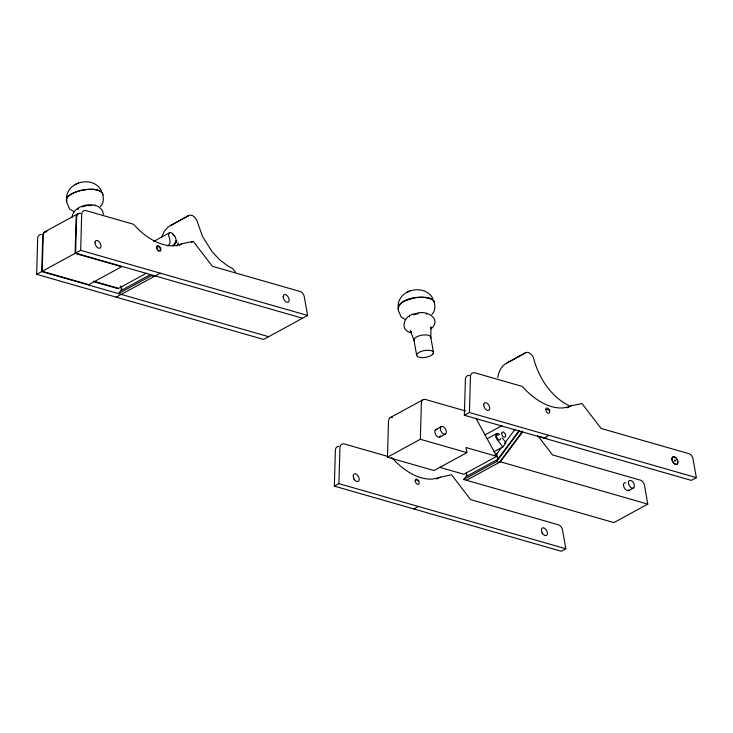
<?xml version="1.0" encoding="UTF-8"?>
<svg xmlns="http://www.w3.org/2000/svg" width="733" height="733" viewBox="0 0 733 733"><rect width="100%" height="100%" fill="white"/><g stroke="black" fill="none" stroke-linecap="round" stroke-linejoin="round"><path stroke-width="1.1" d="M430.775 337.437L431.059 326.927L430.647 328.109M179.402 245.17L182.132 243.686L193.255 241.395L212.378 266.299L300.713 291.67A5.021 2.932 61.4 0 1 304.177 296.178L307.594 315.465L263.578 339.452L36.65 274.325L37.685 238.06A8.723 5.094 61.4 0 1 41.185 234.478M36.65 274.325L41.708 271.567L42.752 235.302A8.723 5.094 61.4 0 1 46.765 231.765M42.212 271.292L75.096 253.371L121.651 266.73L88.766 284.651L42.212 271.292L43.256 235.027A7.861 4.59 61.4 0 1 46.738 231.399M75.096 253.371L76.14 217.105A7.861 4.59 61.4 0 1 80.154 213.569M302.537 318.223L75.6 253.096L76.644 216.831A8.723 5.094 61.4 0 1 80.144 213.248M75.6 253.096L80.667 250.338L81.702 214.073A8.723 5.094 61.4 0 1 85.715 210.536L133.488 224.243A64.458 37.64 61.4 0 0 182.132 243.686M391.724 457.557A64.458 37.64 61.4 0 0 433.313 478.942L451.491 474.709L470.613 499.613L558.958 524.975A5.021 2.932 61.4 0 1 562.422 529.492L565.83 548.779L561.276 551.262L334.349 486.135L335.384 449.87A8.723 5.094 61.4 0 1 338.884 446.287M334.349 486.135L338.903 483.652L339.938 447.387A8.723 5.094 61.4 0 1 343.951 443.85L388.463 456.622M475.909 418.186L496.727 456.329L465.996 447.506L466.903 452.618L434.018 470.54L387.464 457.181L388.508 420.916A7.861 4.59 61.4 0 1 392.522 417.379M387.464 457.181L420.348 439.259L421.383 402.994A7.861 4.59 61.4 0 1 425.397 399.458L465.574 410.984M567.25 407.85L570.888 405.862L582.011 403.571L601.133 428.475L689.469 453.846A5.021 2.932 61.4 0 1 692.932 458.354L696.35 477.641L691.292 480.399L464.365 415.272L465.4 379.007A8.723 5.094 61.4 0 1 469.413 375.47M464.365 415.272L469.422 412.523L470.458 376.249A8.723 5.094 61.4 0 1 474.471 372.712L522.244 386.419A64.458 37.64 61.4 0 0 570.888 405.862M66.41 199.843C67.335 204.947 65.384 195.482 69.039 195.693C72.356 193.118 76.25 191.725 80.282 190.607C87.438 189.334 96.454 187.556 102.336 192.971C103.793 197.369 104.132 203.178 100.357 206.514M497.771 377.532C498.587 371.888 501.28 366.024 506.503 363.22M66.501 197.25C68.233 180.721 93.586 175.92 101.346 190.543M398.01 305.175C399.732 288.646 425.094 283.845 432.855 298.478M94.814 205.716L94.978 205.066M161.727 237.135L164.339 231.078L168.388 226.781L189.416 215.117L192.348 215.475L194.685 217.252L196.618 219.955L202.546 236.493L212.094 251.648L219.845 259.94L228.183 266.189L232.398 268.425L235.495 271.989M426.469 313.449L426.34 314.32M675.322 460.965C674.149 458.409 675.258 462.944 674.626 460.113M121.87 289.059L118.489 293.603L151.374 275.681L154.113 276.469M167.857 246.022L169.864 243.338A10.555 6.166 61.4 0 0 169.277 237.483L168.81 236.228A4.389 2.565 61.4 0 1 169.36 232.911A4.389 2.565 61.4 0 1 172.301 233.36L174.848 236.53A5.177 3.024 61.4 0 1 175.856 241.872L175.324 242.715M172.979 245.848L175.691 242.22M173.712 245.674L176.424 242.037A6.148 1.301 -37.5 0 0 175.673 240.992M176.781 246.031L178.11 244.236A6.148 1.301 -37.5 0 0 177.688 243.109M537.546 435.384L552.572 454.946L640.908 480.317A5.021 2.932 61.4 0 1 644.371 484.825L647.789 504.112L613.888 522.583L463.742 479.492L467.123 474.947M494.72 455.028L496.708 453.947L501.28 447.799M504.441 443.557L515.116 429.226M493.96 451.794L502.801 446.974L505.962 442.732L502.132 437.748M466.234 472.932L466.802 476.184L497.661 459.371L518.817 430.958M463.742 479.492L496.626 461.57L519.642 430.656M522.702 431.022L499.365 462.358L496.626 461.57M466.481 480.28L500.373 461.808L522.327 432.333L520.467 433.34M431.865 314.439C435.649 311.094 435.292 305.267 433.817 300.86C425.983 293.887 397.643 297.204 398.431 309.702M431.013 328.824C442.906 318.644 425.149 308.914 415.464 313.889C404.79 313.687 398.422 329.969 410.846 332.7M171.119 225.058L170.606 225.498L188.317 215.85L187.428 216.29M507.291 362.826L525.506 352.738C528.786 351.171 531.883 354.662 533.303 357.273C538.306 377.101 550.437 396.361 569.092 405.752M524.122 353.618L525.002 353.169L506.411 363.266M44.869 231.793L77.753 213.871M153.765 241.386L169.689 232.7M191.432 242.385L193.255 241.395M146.499 273.152L118.599 288.362L93.348 281.115M150.421 274.563L121.55 290.295L120.789 285.962M116.171 297.149L160.188 273.162M390.121 417.682L423.005 399.76M435.301 429.85L441.303 426.579M439.379 437.317L445.38 434.046M485.081 434.871L502.004 425.644M487.757 438.453L496.598 433.634M436.731 478.979L440.368 477M496.727 456.329L463.852 474.251L439.699 467.324M413.87 508.959L418.424 506.476M543.886 438.096L548.944 435.338M628.456 490.753L633.459 488.022M75.151 184.469L76.699 183.772M406.659 292.394L408.208 291.707M77.46 183.424L78.468 182.975M408.968 291.358L409.976 290.9M82.087 206.889L86.173 205.826M407.356 299.944L411.79 298.578M413.595 314.814L415.19 314.32M415.978 314.081L418.525 313.587M87.868 205.588L91.9 205.533M425.58 297.433L429.291 298.129M539.616 436.474L545.975 438.252A4.114 1.668 -10 0 0 546.8 438.407M80.667 250.338L307.594 315.465M93.943 281.71L118.086 288.637M41.708 271.567L268.635 336.694M469.422 412.523L696.35 477.641M500.373 461.808L647.789 504.112M420.348 439.259L466.903 452.618M338.903 483.652L565.83 548.779M405.34 319.542L401.143 316.986L398.331 310.425M73.831 211.617L69.644 209.061L66.831 202.491M411.644 331.976L411.112 331.655M410.883 331.481L410.251 330.702L414.072 340.378M502.801 446.974L497.056 439.498A4.261 2.483 61.4 0 1 495.92 434.376A4.261 2.483 61.4 0 1 499.503 434.467M172.777 233.836L174.848 236.53M409.17 316.326L409.555 316.876M77.671 208.392L78.046 208.942M102.84 194.822L102.858 194.859A18.499 7.495 -10 0 0 82.618 190.076A18.499 7.495 -10 0 0 66.886 201.74M496.708 453.947L497.661 459.371M430.747 337.079L433.469 352.5M413.971 340.03L416.692 355.459M103.417 214.375C101.621 199.156 72.988 203.362 72.173 217.28M78.019 208.713L78.037 209.391M500.63 438.572A2.84 1.658 61.4 0 1 498.568 439.699A2.84 1.658 61.4 0 1 496.644 436.172A2.84 1.658 61.4 0 1 498.706 435.045M418.827 480.821A64.458 37.64 61.4 0 1 416.729 480.289M353.856 478.997A4.261 2.483 61.4 0 1 354.314 480.005M542.035 532.992A4.261 2.483 61.4 0 1 542.493 534M549.878 410.168A64.458 37.64 61.4 0 1 546.745 409.435M398.386 309.665A18.499 7.495 -10 0 1 414.127 298.001A18.499 7.495 -10 0 1 434.385 302.738M414.53 341.019A8.521 3.454 -10 0 1 421.557 335.238A8.521 3.454 -10 0 1 430.647 338.005M627.091 490.404A4.206 2.456 61.4 0 1 626.33 490.065M625.57 489.488A4.206 2.456 61.4 0 1 623.481 484.843A4.206 2.456 61.4 0 1 625.753 482.836M628.923 489.882A4.206 2.456 61.4 0 1 627.815 490.487M440.441 435.869A4.114 2.401 61.4 0 1 435.576 434.467A4.114 2.401 61.4 0 1 437.024 429.611M158.374 251.053A2.84 1.658 61.4 0 1 157.861 250.659M156.688 248.854A2.84 1.658 61.4 0 1 156.505 248.166M156.459 247.525A2.84 1.658 61.4 0 1 159.024 246.792A2.84 1.658 61.4 0 1 160.133 250.924M433.011 353.92L432.149 354.781A8.521 3.454 -10 0 1 430.894 355.606L430.564 355.771A8.521 3.454 -10 0 1 417.214 356.33A8.521 3.454 -10 0 1 424.957 350.456A8.521 3.454 -10 0 1 433.011 353.92M440.359 428.512A4.261 2.483 61.4 0 0 444.748 434.229A4.261 2.483 61.4 0 0 444.922 428.191A4.261 2.483 61.4 0 0 440.359 428.512M628.438 482.488A4.261 2.483 61.4 0 0 632.826 488.205A4.261 2.483 61.4 0 0 633 482.167A4.261 2.483 61.4 0 0 628.438 482.488M501.702 433.414A2.84 1.658 61.4 0 0 504.634 437.225A2.84 1.658 61.4 0 0 504.744 433.203A2.84 1.658 61.4 0 0 501.702 433.414M541.421 529.913A4.261 2.483 61.4 0 0 545.81 535.631A4.261 2.483 61.4 0 0 545.984 529.583A4.261 2.483 61.4 0 0 541.421 529.913M415.199 480.564A2.84 1.658 61.4 0 0 418.122 484.376A2.84 1.658 61.4 0 0 418.241 480.353A2.84 1.658 61.4 0 0 415.199 480.564M353.242 475.909A4.261 2.483 61.4 0 0 357.64 481.627A4.261 2.483 61.4 0 0 357.814 475.589A4.261 2.483 61.4 0 0 353.242 475.909M545.719 409.426A2.84 1.658 61.4 0 0 548.641 413.247A2.84 1.658 61.4 0 0 548.76 409.216A2.84 1.658 61.4 0 0 545.719 409.426M483.762 404.772A4.261 2.483 61.4 0 0 488.16 410.489A4.261 2.483 61.4 0 0 488.334 404.451A4.261 2.483 61.4 0 0 483.762 404.772M671.941 458.776A4.261 2.483 61.4 0 0 676.33 464.493A4.261 2.483 61.4 0 0 676.504 458.455A4.261 2.483 61.4 0 0 671.941 458.776M672.042 458.84A4.114 2.401 61.4 0 0 676.284 464.365A4.114 2.401 61.4 0 0 676.449 458.528A4.114 2.401 61.4 0 0 672.042 458.84M95.006 242.596A4.261 2.483 61.4 0 0 99.404 248.313A4.261 2.483 61.4 0 0 99.569 242.275A4.261 2.483 61.4 0 0 95.006 242.596M283.185 296.599A4.261 2.483 61.4 0 0 287.574 302.317A4.261 2.483 61.4 0 0 287.748 296.269A4.261 2.483 61.4 0 0 283.185 296.599M156.963 247.25A2.84 1.658 61.4 0 0 159.886 251.062A2.84 1.658 61.4 0 0 160.005 247.039A2.84 1.658 61.4 0 0 156.963 247.25"/></g></svg>
